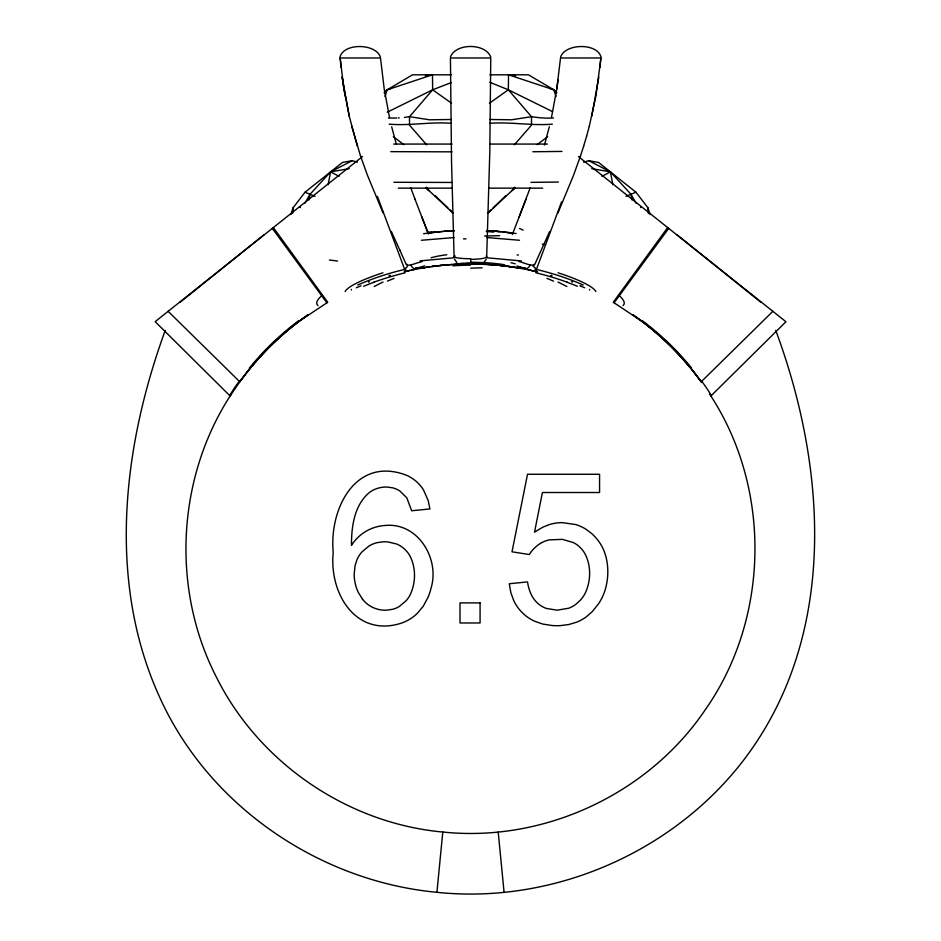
<?xml version="1.0" encoding="UTF-8"?>
<svg xmlns="http://www.w3.org/2000/svg" width="941" height="941" viewBox="0 0 941 941"><rect width="100%" height="100%" fill="white"/><g stroke="black" fill="none" stroke-linecap="round" stroke-linejoin="round"><path stroke-width="1.41" d="M476.628 263.962L473.723 263.915A32.135 3.599 0 0 0 470.512 263.903L470.5 262.915M514.339 144.832L531.489 125.165L531.489 116.684L508.34 89.795L508.528 74.809L553.779 89.795L556.072 91.595M470.747 260.351L470.665 263.045M486.673 256.905L489.791 152.548L490.755 57.977L450.433 57.977L451.539 161.711L454.091 256.811M292.627 213.301L293.098 207.761L305.037 192.223L342.383 162.487L352.169 160.723L357.439 162.099M775.737 330.362C824.245 461.055 836.984 618.837 757.54 740.449C689.412 845.089 560.871 905.301 436.918 892.315L442.799 832.032C347.029 823.246 258.352 762.386 215.865 676.073C170.933 587.89 177.049 476.687 231.439 393.973M589.278 126.341L595.912 95.97L600.958 57.977L560.518 57.977L556.778 89.03L551.485 117.425M599.993 67.47L600.805 57.977M518.891 261.492C523.149 262.268 532.241 266.95 534.088 264.409M598.841 77.033L591.724 116.319M339.995 57.001C343.841 42.733 375.682 43.357 380.376 57.001M556.766 89.066L558.06 80.091M309.001 199.927L309.989 194.316L330.585 171.874L352.169 160.723M328.15 184.671L330.585 171.874L349.229 168.651M450.433 57.001C455.738 42.968 485.403 42.98 490.731 57.001M549.332 126.717L544.463 145.02M586.584 136.292L589.325 126.212M560.624 57.001C565.318 43.357 597.159 42.733 601.005 57.001M583.643 146.161L586.643 136.163M580.479 155.959L583.702 146.02M290.863 214.56L293.098 207.761M384.951 96.523L387.221 89.795L412.534 74.809L451.48 74.809M165.263 330.362C122.565 447.187 106.733 582.738 160.393 698.822C209.608 806.496 319.646 881.294 436.918 892.315M580.55 155.794L573.61 175.12L557.954 212.972M416.922 267.75L416.522 268.726M518.938 217.512L530.242 187.706M535.029 271.302L535.664 271.455L561.565 201.868M525.948 199.304L512.339 234.497M534.464 265.127L549.626 231.557M486.168 259.398L483.886 262.527M305.002 203.15L309.989 194.316L315.047 196.316M230.192 395.879L239.355 382.352M239.143 382.646L239.896 381.587A284.7 284.641 -44.2 0 1 308.166 314.753M239.555 382.058L249.953 368.531M667.675 227.569L613.261 302.273L642.327 321.575A282.865 280.947 43.9 0 1 691.023 368.554M614.144 302.779L668.698 228.392M514.692 187.165L512.01 190.611L515.327 187.765M640.574 207.596L641.35 206.62M415.875 267.75L414.569 269.455M451.327 82.561L432.66 89.795L409.511 116.684L404.477 117.39M385.234 91.865L387.221 89.795L391.315 88.301M710.878 395.996L785.947 321.74L578.492 156.571M772.867 311.318L701.233 381.764L692.4 370.201M384.093 92.783L387.221 89.795L432.472 74.809L432.66 89.795L451.574 103.239M407.041 264.292C407.394 267.138 416.651 262.68 419.545 262.316M487.861 212.878L491.014 209.867M493.108 207.867L505.705 195.822M487.885 213.195L515.186 187.635M404.571 269.138L407.594 266.397M180.084 302.296L263.974 234.779M362.508 156.571L155.159 321.657L230.122 395.996M384.928 91.595L387.221 89.795M537.146 144.643L547.674 136.668M489.426 103.239L508.34 89.795L552.485 111.567M601.899 176.332L610.415 171.874L631.011 194.316L635.998 203.15M387.21 112.202L432.66 89.795M356.333 287.793L360.979 285.805M625.953 196.316L635.963 192.223L647.902 207.761L650.137 214.56M425.332 75.809L428.061 74.809M414.722 268.855L416.616 268.232M422.109 261.492L420.18 262.116M417.486 267.95L424.685 265.856M388.951 275.831L389.95 275.537A5.364 3.635 74.9 0 1 389.645 275.266A5.364 3.564 74.2 0 0 389.927 275.442M583.561 162.099L588.831 160.723L598.617 162.487L635.963 192.223M404.136 271.737L405.889 271.326M405.642 271.384L406.265 271.243M406.394 271.208L408.994 270.62M407.724 270.914L411.852 270.008M409.053 270.608L410.005 270.408M411.288 270.126L413.84 269.596M413.075 269.749L413.687 269.632M414.064 269.549L418.98 268.597M414.51 269.467L415.499 269.267M415.934 269.185L416.451 269.079M418.886 268.62L421.38 268.173M419.992 268.42L426.767 267.279M422.286 268.009L423.968 267.726M423.485 267.809L424.614 267.62M424.709 267.609L428.567 267.009M426.638 267.303L429.919 266.809M428.108 267.068L437.153 265.856M423.626 233.709L431.249 232.674M420.098 260.857L454.515 257.74M431.307 266.609L436.154 265.974M428.131 233.074L430.213 232.803M432.613 266.432L433.73 266.279M421.403 240.273L454.091 237.555M432.719 266.421L441.117 265.421M428.967 232.968L433.131 232.451M442.811 832.02C544.063 842.701 648.631 793.992 705.468 709.467C769.867 617.531 771.585 487.556 709.561 393.973M434.848 266.138L438.694 265.68M431.013 232.709L438.741 231.839M433.072 232.451L434.036 232.345M432.895 232.474L435.06 232.227M437.483 265.821L438.882 265.656M434.566 232.286L436.283 232.098M435.577 232.168L436.612 232.051M438.494 265.703L440.611 265.468M437.13 232.004L442.67 231.462M442.576 265.268L440.412 265.491L444.917 265.044M439.294 231.78L440.4 231.674M442.399 265.291L446.646 264.903M440.953 231.615L450.821 230.851M444.446 265.091L450.915 264.574M451.362 119.495L429.519 119.801L409.511 116.684L409.511 125.165L426.661 144.832M443.834 231.368L445.022 231.263M445.716 264.974L446.54 264.903M444.987 231.274L454.185 230.663M445.622 231.215L446.222 231.168M449.186 264.703L452.08 264.492M447.445 231.086L448.116 231.039M399.243 117.884L398.325 117.943M449.457 230.945L450.139 230.898M451.221 264.55L456.267 264.256M450.386 230.886L452.609 230.745M451.504 230.816L452.198 230.768M459.984 263.504L461.325 263.433M489.673 123.318C510.704 121.718 531.383 125.871 552.343 124.177M451.88 230.792L454.091 230.674M453.35 264.421L465.019 263.951M453.597 230.698L454.303 230.663M461.302 263.433L463.09 263.351M396.773 118.037L388.421 118.025M463.078 263.351L465.83 263.257M389.127 124.165C409.935 125.906 430.46 121.671 451.327 123.318M461.537 264.045L462.948 263.998M465.971 263.257L467.218 263.233M464.372 263.962L466.36 263.927M467.183 263.233L468.253 263.209M465.83 263.939L467.301 263.915A31.912 3.576 0 0 1 470.512 263.903L471.206 263.903M468.218 263.209L469.853 263.198M467.03 263.915L473.97 263.915M469.818 263.198L471.476 263.198M340.195 57.977L343.536 86.572L349.276 116.319M489.932 74.809L528.466 74.809L553.779 89.795L556.907 92.783M393.632 144.067L452.08 144.067M490.285 144.067L547.368 144.067M398.29 188.141L451.88 188.141M489.132 188.141L542.71 188.141M390.762 151.654L452.045 151.842M393.891 182.272L451.903 182.46M471.441 263.198L472.805 263.209M471.9 263.903L491.837 264.703L488.92 264.492M472.77 263.209L475.299 263.257M474.64 263.927L475.311 263.939M475.981 263.951L478.463 264.009M475.264 263.257L476.64 263.304M486.909 237.555L519.503 240.261M477.005 263.315L477.934 263.351M486.615 257.752L521.349 260.928M480.263 264.068L485.768 264.303L484.733 264.256M477.816 263.351L478.816 263.386M479.04 263.398L480.31 263.468M486.909 230.674L488.026 230.733M487.32 230.686L489.12 230.792M488.391 230.745L492.766 231.027M486.885 264.374L488.038 264.445M489.085 230.792L490.837 230.898M489.261 230.804L499.177 231.545M487.909 264.433L490.261 264.586M492.555 231.016L500.718 231.686M493.237 231.063L494.213 231.133M491.355 264.668L494.566 264.915M495.166 231.204L496.836 231.333M489.638 119.495L511.481 119.801L531.489 116.684A258.01 84.349 39.6 0 0 553.484 117.966M497.636 231.404L516.103 233.533M494.46 264.903L497.648 265.197M495.284 264.974L499.883 265.421M498.354 265.268L506.093 266.127M502.306 231.839L512.033 232.968M499.647 265.397L500.694 265.503M502.906 231.898L505.411 232.168M500.283 265.456L502.118 265.656M501.6 265.597L503.529 265.821L501.765 265.621M503.094 265.774L510.034 266.656M507.869 232.451L508.752 232.556M504.482 265.938L506.364 266.162M510.951 232.827L509.61 232.662L511.175 232.85M505.976 266.115L508.587 266.456M511.928 232.956L512.551 233.039M512.257 232.992L513.515 233.168M508.187 266.409L509.963 266.644M508.387 266.432L512.739 267.044M509.446 266.574L514.362 267.303M510.834 266.774L511.681 266.891M512.222 266.973L515.962 267.55M514.974 267.397L514.515 267.326M514.903 267.385L515.774 267.526M515.539 267.479L526.49 269.467M516.386 267.62L516.997 267.726M517.374 267.785L517.973 267.879M591.771 168.651L610.415 171.874L612.85 184.671M528.395 269.844L526.537 269.408L525.125 267.75M528.124 269.796L528.854 269.938M542.287 244.166L544.227 244.578M530.183 270.22L528.771 269.926L530.018 270.196M529.971 270.185L530.583 270.314M530.489 270.29L531.077 270.42M530.959 270.396L531.606 270.538M531.418 270.49L532.112 270.643M531.818 270.585L533.276 270.914M532.194 270.667L533.9 271.043M533.606 270.984L534.312 271.149M534.229 271.126L535.358 271.384M535.605 271.443L536.464 271.643M535.947 271.526L537.123 271.796M537.57 271.914L536.652 271.69M516.809 265.985L520.561 267.044M520.538 267.032L522.808 267.726M552.049 275.831L551.05 275.537A5.364 3.635 -74.9 0 0 551.355 275.266A5.364 3.564 -74.2 0 1 551.073 275.442M523.02 267.797L524.055 268.126M524.008 268.114L526.984 269.091M512.939 74.809L515.668 75.809M549.685 88.301L553.779 89.795L555.766 91.865M489.838 82.302L508.34 89.795M580.021 285.805L581.279 286.335M305.037 192.223L309.989 194.316M580.973 286.205L584.667 287.793M588.831 160.723L610.415 171.874M330.585 171.874L339.101 176.332M393.326 136.668L403.854 144.643M677.026 234.779L760.916 302.296M425.673 187.765L428.99 190.611L426.308 187.165M536.429 269.138L532.818 265.868M456.867 262.527L454.585 259.34M425.814 187.647L453.115 213.195M435.295 195.822L447.892 207.867M449.986 209.867L453.139 212.878M239.767 381.764L168.133 311.318M299.65 206.62L300.426 207.596M362.508 599.217L358.309 592.407A42.404 42.404 0 0 1 354.169 574.198L355.063 565.67L357.004 559.624A29.147 29.147 0 0 1 361.991 551.873L368.99 546.015A28.301 28.301 0 0 1 377.094 542.651L383.093 541.816A36.899 36.899 0 0 1 387.915 541.922L396.69 544.016A26.195 26.195 0 0 1 402.913 547.686L404.042 548.638A28.877 28.877 0 0 1 407.171 551.873A28.089 28.089 0 0 1 409.77 555.625C416.228 567.811 415.957 583.444 409.711 595.665A29.665 29.665 0 0 1 406.065 600.793L399.255 606.522A25.383 25.383 0 0 1 392.715 609.274L386.927 610.156A29.512 29.512 0 0 1 369.59 605.698A28.7 28.7 0 0 1 362.508 599.205M272.302 228.392L326.856 302.779M273.325 227.569L327.739 302.273L298.673 321.575A282.865 280.947 -43.9 0 0 249.977 368.554M632.834 314.753A284.7 284.641 44.2 0 1 701.069 381.611L701.751 382.505M524.502 268.773L524.078 267.75M391.327 231.404L399.984 250.494M399.725 249.906L406.512 265.08M382.999 212.819L367.343 174.991L360.427 155.677M428.473 234.05L421.862 217.006L428.19 233.333M414.863 198.892L422.086 217.594M377.388 196.375L405.442 271.431M410.77 187.777L415.087 199.457M553.779 89.795L556.049 96.523M360.521 155.959L351.652 126.129M357.357 146.161L349.217 116.119L342.124 76.915L345.124 96.064M396.196 143.82L391.679 126.812M389.527 117.519L384.234 89.101L380.493 57.977L340.136 57.977L340.983 67.293M631.011 194.316L631.999 199.927M498.201 832.032L504.082 892.291M647.902 207.761L648.373 213.301M470.5 263.292L470.512 263.609M470.7 258.716A16.326 2.047 0 0 1 455.115 255.952M486.203 256.034A16.373 2.658 0 0 1 471.123 259.363M415.828 268.867A6.269 4.787 75.4 0 1 410.723 264.762M530.277 264.762A6.269 4.787 -75.4 0 1 525.172 268.867M558.366 182.048A308.389 0.741 -0.4 0 1 530.936 182.366M561.965 151.419A319.352 0.753 -0.4 0 1 532.829 151.748M540.534 543.369A33.276 33.276 0 0 0 529.301 554.531L512.01 551.814L527.513 474.276L599.57 474.276L599.57 492.519L542.416 492.519L534.535 532.135L542.91 527.125L549.791 524.443A43.321 43.321 0 0 1 562.224 522.62L575.763 524.56A41.498 41.498 0 0 1 585.761 529.124L591.207 533.159A49.708 49.708 0 0 1 596.194 538.134L597.688 539.946A45.168 45.168 0 0 1 603.616 549.92C608.98 562.824 609.003 577.668 604.84 590.913A53.425 53.425 0 0 1 598.782 603.463L592.289 611.615L586.078 617.002A43.968 43.968 0 0 1 576.645 622.177L568.717 624.553L560.048 625.636A66.917 66.917 0 0 1 552.049 625.518L542.851 624.083L534.57 621.213A42.51 42.51 0 0 1 525.548 615.602A44.439 44.439 0 0 1 520.879 611.227A42.321 42.321 0 0 1 513.845 600.852L510.869 592.771L509.269 583.738L527.513 581.914C528.76 590.125 531.888 598.558 538.487 603.957A26.195 26.195 0 0 0 546.286 608.427L557.06 610.191L568.576 608.262A28.606 28.606 0 0 0 575.586 604.51L580.456 600.087A32.759 32.759 0 0 0 585.243 593.124C591.042 580.785 591.336 565.306 584.679 553.237A28.865 28.865 0 0 0 579.797 547.109A27.277 27.277 0 0 0 573.504 542.628L562.518 539.369L549.215 539.875A28.559 28.559 0 0 0 540.51 543.345M374.13 286.511A81.843 3.035 -26.4 0 1 382.999 282.018M317.999 305.578A81.843 15.738 -17.5 0 1 322.492 295.109M239.884 381.575A284.7 284.7 0 0 1 308.119 314.706M632.764 314.706A284.7 284.7 0 0 1 701.01 381.575M363.614 286.252A81.655 17.797 -16.7 0 1 374.012 282.241M373.612 282.276A82.079 21.678 -15.6 0 1 405.183 272.772M357.745 285.052A82.008 23.784 -15.4 0 1 405.924 269.138M345.171 291.557A52.39 9.622 -15.5 0 1 382.952 272.808M369.413 281.724A49.885 0.718 -23.3 0 1 368.484 282.124M387.433 281.112A52.39 1.235 -22.4 0 1 394.02 278.383M351.358 289.416A6.728 5.822 64.6 0 1 351.346 290.028M230.404 395.585A17.291 1.047 -54.1 0 1 238.955 381.575M249.365 368.049A282.865 281.747 -42.1 0 1 298.226 320.987M558.001 282.018A81.843 3.035 26.4 0 1 566.87 286.511M618.508 295.109A81.843 15.738 17.5 0 1 623.001 305.578M566.988 282.241A81.655 17.797 16.7 0 1 577.386 286.252M535.817 272.772A82.079 21.678 15.6 0 1 567.388 282.276M535.076 269.138A82.008 23.784 15.4 0 1 583.255 285.052M558.048 272.808A52.39 9.622 15.5 0 1 595.829 291.557M572.516 282.124A49.885 0.718 23.3 0 1 571.587 281.724M546.98 278.383A52.39 1.235 22.4 0 1 553.567 281.112M589.654 290.028A6.728 5.822 -64.6 0 1 589.642 289.416M702.045 381.575A17.291 1.047 54.1 0 1 710.596 395.585M642.774 320.987A282.865 281.747 42.1 0 1 691.635 368.049M463.478 238.896A239.696 39.687 -10.2 0 1 465.995 238.873M452.88 265.797A45.062 5.152 -0.8 0 1 470.476 265.15M470.735 262.268A47.003 7.634 0 0 1 504.694 264.821M431.06 257.775A235.509 50.226 14.5 0 1 446.787 254.752M329.444 260.034A325.08 8.692 6.4 0 1 337.584 261.033M427.485 232.462A89.83 4.011 -1.8 0 1 431.813 231.78M484.568 236.05A295.533 17.267 2.3 0 1 499.647 235.685M519.538 228.569A297.909 22.408 -4.5 0 1 523.102 230.18M486.274 231.474A88.489 3.011 2.8 0 1 493.86 232.098M455.55 264.198A24.713 1.635 -0.5 0 1 461.031 263.951M446.257 264.903A47.273 2.435 -1.4 0 1 448.892 264.692M518.467 254.917A152.277 2.435 -5.4 0 1 517.056 255.035M470.723 268.173A294.321 18.773 3.2 0 1 482.157 267.809M511.034 262.786A296.768 22.09 -4.6 0 1 515.197 263.809M491.555 264.703A47.332 2.4 1.4 0 1 494.201 264.915M477.463 264.127A24.525 1.447 0.7 0 1 483.674 264.35M351.499 542.557L351.464 545.333C356.945 536.77 365.414 530.159 375.2 527.278A43.568 43.568 0 0 1 385.457 525.443C417.945 522.408 439.894 558.707 431.119 587.89A56.589 56.589 0 0 1 427.967 597.488L423.191 606.298L417.098 613.567A42.18 42.18 0 0 1 409.735 619.225A43.474 43.474 0 0 1 401.313 623.177C355.757 637.763 328.997 593.277 333.22 552.485C328.985 508.528 355.957 455.479 406.9 475.428A37.875 37.875 0 0 1 416.31 481.486A37.746 37.746 0 0 1 423.544 490.002L428.214 500.659L429.908 508.94L411.664 510.763L406.794 497.789L399.607 490.79A23.737 23.737 0 0 0 392.644 487.826L387.457 487.085A30.782 30.782 0 0 0 383.904 487.132A27.76 27.76 0 0 0 370.06 491.967C355.039 503.917 351.699 524.466 351.499 542.557M480.075 602.899L460.008 602.899L460.008 622.966L480.075 622.966L480.075 602.899"/></g></svg>
